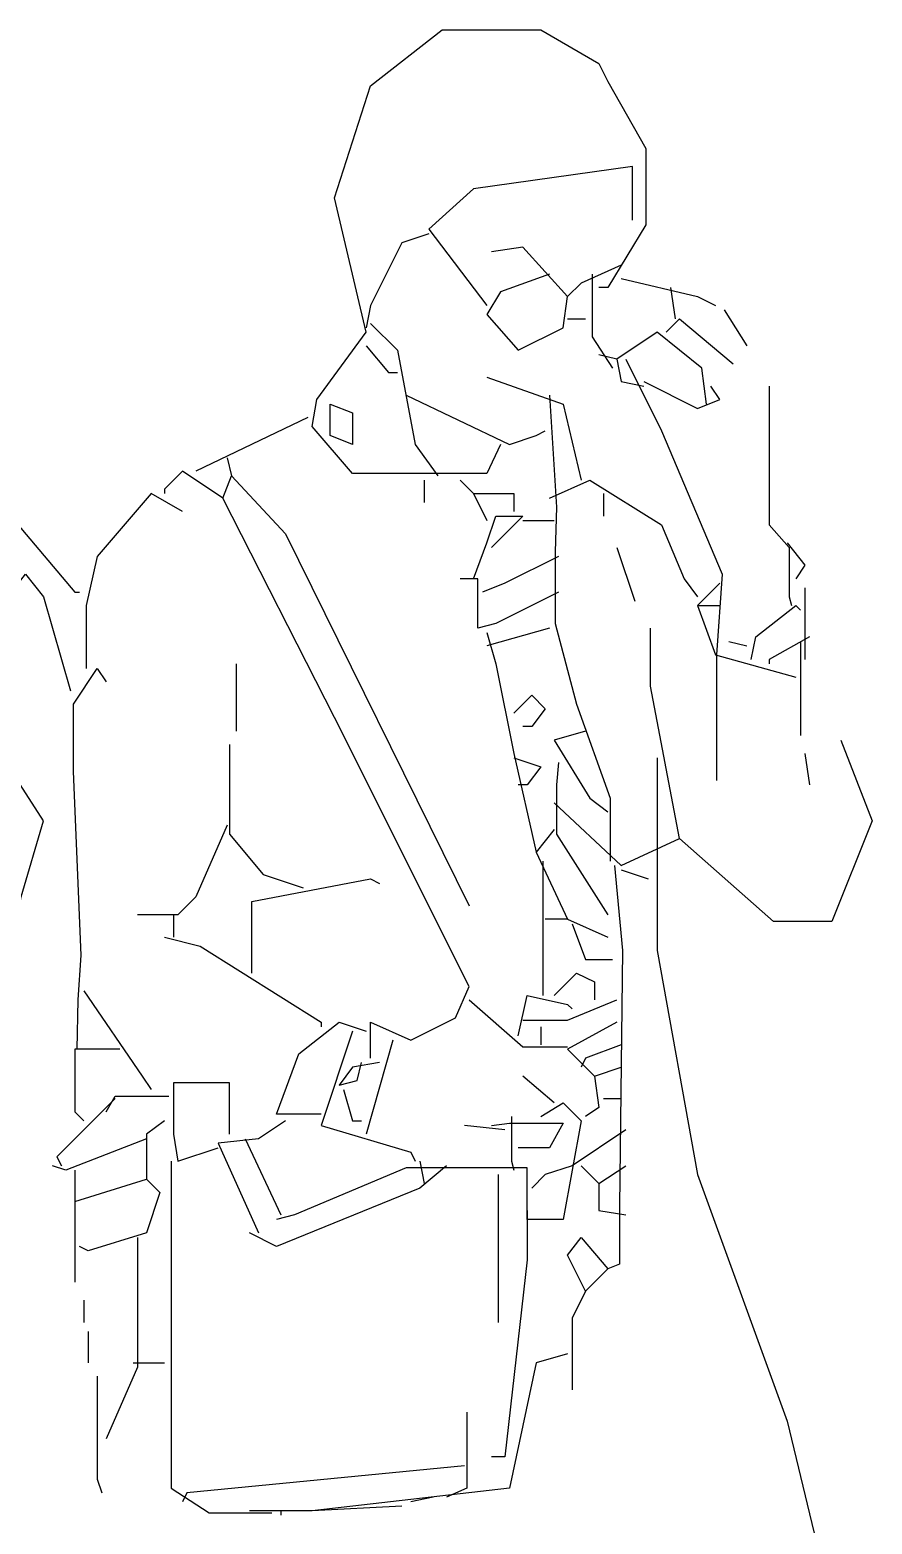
# Model space of a CAD drawing. Header units: millimetres. Extents: x -1583.19 to -1582.07, y 1781.9 to 1783.77.
# Drawn here: x -1582.604 to -1582.07, y 1782.809 to 1783.755 of the extents above; entities that cross this region are included whole.
import ezdxf

# ---------------------------------------------------------------- set-up
doc = ezdxf.new("R2010")
doc.units = ezdxf.units.MM
doc.header["$LTSCALE"] = 10
doc.layers.add('Humanos', color=2, linetype='Continuous')

msp = doc.modelspace()

# ---------------------------------------------------------------- linework, layer by layer
at = {"layer": 'Humanos'}
for points in [[(-1582.30539, 1783.49283), (-1582.31391, 1783.47438), (-1582.39909, 1783.47438), (-1582.42465, 1783.50419), (-1582.42181, 1783.52123), (-1582.39057, 1783.56383), (-1582.41045, 1783.64901), (-1582.38773, 1783.71999), (-1582.3423, 1783.75549), (-1582.27983, 1783.75549), (-1582.24292, 1783.73419), (-1582.23724, 1783.72283), (-1582.21311, 1783.68024), (-1582.21311, 1783.63197), (-1582.23724, 1783.59221), (-1582.24292, 1783.59221)], [(-1582.30539, 1783.49283), (-1582.31391, 1783.47438), (-1582.39909, 1783.47438), (-1582.42465, 1783.50419), (-1582.42181, 1783.52123), (-1582.39057, 1783.56383), (-1582.41045, 1783.64901), (-1582.38773, 1783.71999), (-1582.3423, 1783.75549), (-1582.27983, 1783.75549), (-1582.24292, 1783.73419), (-1582.23724, 1783.72283), (-1582.21311, 1783.68024), (-1582.21311, 1783.63197), (-1582.23724, 1783.59221), (-1582.24292, 1783.59221)], [(-1582.64612, 1783.66321), (-1582.6447, 1783.64617), (-1582.63973, 1783.60073), (-1582.63973, 1783.4758), (-1582.62341, 1783.45593), (-1582.57514, 1783.39913), (-1582.5723, 1783.39913)], [(-1582.64612, 1783.66321), (-1582.6447, 1783.64617), (-1582.63973, 1783.60073), (-1582.63973, 1783.4758), (-1582.62341, 1783.45593), (-1582.57514, 1783.39913), (-1582.5723, 1783.39913)], [(-1582.64612, 1783.66321), (-1582.6447, 1783.64617), (-1582.63973, 1783.60073), (-1582.63973, 1783.4758), (-1582.62341, 1783.45593), (-1582.57514, 1783.39913), (-1582.5723, 1783.39913)], [(-1582.64612, 1783.66321), (-1582.6447, 1783.64617), (-1582.63973, 1783.60073), (-1582.63973, 1783.4758), (-1582.62341, 1783.45593), (-1582.57514, 1783.39913), (-1582.5723, 1783.39913)], [(-1582.22162, 1783.63481), (-1582.22162, 1783.66889), (-1582.32243, 1783.65469), (-1582.35082, 1783.62913), (-1582.31391, 1783.58086)], [(-1582.35082, 1783.62629), (-1582.36786, 1783.62061), (-1582.38773, 1783.58086), (-1582.39057, 1783.56666)], [(-1582.35082, 1783.62629), (-1582.36786, 1783.62061), (-1582.38773, 1783.58086), (-1582.39057, 1783.56666)], [(-1582.35082, 1783.62629), (-1582.36786, 1783.62061), (-1582.38773, 1783.58086), (-1582.39057, 1783.56666)], [(-1582.35082, 1783.62629), (-1582.36786, 1783.62061), (-1582.38773, 1783.58086), (-1582.39057, 1783.56666)], [(-1582.22872, 1783.60641), (-1582.25428, 1783.59505), (-1582.2628, 1783.58654), (-1582.29119, 1783.61777), (-1582.31107, 1783.61493)], [(-1582.27415, 1783.60073), (-1582.30539, 1783.58938), (-1582.31391, 1783.57518), (-1582.29403, 1783.55247), (-1582.26564, 1783.56666), (-1582.2628, 1783.58654)], [(-1582.24718, 1783.60073), (-1582.24718, 1783.56099), (-1582.2344, 1783.54111)], [(-1582.24718, 1783.60073), (-1582.24718, 1783.56099), (-1582.2344, 1783.54111)], [(-1582.22872, 1783.59789), (-1582.18045, 1783.58654), (-1582.1691, 1783.58086)], [(-1582.22872, 1783.59789), (-1582.18045, 1783.58654), (-1582.1691, 1783.58086)], [(-1582.22872, 1783.59789), (-1582.18045, 1783.58654), (-1582.1691, 1783.58086)], [(-1582.19749, 1783.59221), (-1582.19465, 1783.57234)], [(-1582.19749, 1783.59221), (-1582.19465, 1783.57234)], [(-1582.19749, 1783.59221), (-1582.19465, 1783.57234)], [(-1582.19749, 1783.59221), (-1582.19465, 1783.57234)], [(-1582.16342, 1783.57802), (-1582.14922, 1783.55531)], [(-1582.38773, 1783.5695), (-1582.3707, 1783.55247), (-1582.35934, 1783.49283), (-1582.34514, 1783.47296)], [(-1582.2628, 1783.57234), (-1582.25144, 1783.57234)], [(-1582.2628, 1783.57234), (-1582.25144, 1783.57234)], [(-1582.2628, 1783.57234), (-1582.25144, 1783.57234)], [(-1582.2628, 1783.57234), (-1582.25144, 1783.57234)], [(-1582.20033, 1783.56383), (-1582.19181, 1783.57234), (-1582.15774, 1783.54395)], [(-1582.17477, 1783.51839), (-1582.17761, 1783.54111), (-1582.20601, 1783.56383), (-1582.23156, 1783.54679), (-1582.24292, 1783.54963)], [(-1582.39057, 1783.55531), (-1582.37637, 1783.53827), (-1582.3707, 1783.53827)], [(-1582.23156, 1783.54679), (-1582.22872, 1783.53259), (-1582.21453, 1783.52975)], [(-1582.22588, 1783.54679), (-1582.20317, 1783.50135), (-1582.16484, 1783.41049), (-1582.16839, 1783.35938), (-1582.16839, 1783.27987)], [(-1582.31391, 1783.53543), (-1582.26564, 1783.51839), (-1582.25428, 1783.47012)], [(-1582.31391, 1783.53543), (-1582.26564, 1783.51839), (-1582.25428, 1783.47012)], [(-1582.21453, 1783.53259), (-1582.18045, 1783.51555), (-1582.16626, 1783.52123), (-1582.17194, 1783.52975)], [(-1582.21453, 1783.53259), (-1582.18045, 1783.51555), (-1582.16626, 1783.52123), (-1582.17194, 1783.52975)], [(-1582.21453, 1783.53259), (-1582.18045, 1783.51555), (-1582.16626, 1783.52123), (-1582.17194, 1783.52975)], [(-1582.21453, 1783.53259), (-1582.18045, 1783.51555), (-1582.16626, 1783.52123), (-1582.17194, 1783.52975)], [(-1582.21453, 1783.53259), (-1582.18045, 1783.51555), (-1582.16626, 1783.52123), (-1582.17194, 1783.52975)], [(-1582.21453, 1783.53259), (-1582.18045, 1783.51555), (-1582.16626, 1783.52123), (-1582.17194, 1783.52975)], [(-1582.21453, 1783.53259), (-1582.18045, 1783.51555), (-1582.16626, 1783.52123), (-1582.17194, 1783.52975)], [(-1582.21453, 1783.53259), (-1582.18045, 1783.51555), (-1582.16626, 1783.52123), (-1582.17194, 1783.52975)], [(-1582.21453, 1783.53259), (-1582.18045, 1783.51555), (-1582.16626, 1783.52123), (-1582.17194, 1783.52975)], [(-1582.21453, 1783.53259), (-1582.18045, 1783.51555), (-1582.16626, 1783.52123), (-1582.17194, 1783.52975)], [(-1582.21453, 1783.53259), (-1582.18045, 1783.51555), (-1582.16626, 1783.52123), (-1582.17194, 1783.52975)], [(-1582.21453, 1783.53259), (-1582.18045, 1783.51555), (-1582.16626, 1783.52123), (-1582.17194, 1783.52975)], [(-1582.21453, 1783.53259), (-1582.18045, 1783.51555), (-1582.16626, 1783.52123), (-1582.17194, 1783.52975)], [(-1582.21453, 1783.53259), (-1582.18045, 1783.51555), (-1582.16626, 1783.52123), (-1582.17194, 1783.52975)], [(-1582.21453, 1783.53259), (-1582.18045, 1783.51555), (-1582.16626, 1783.52123), (-1582.17194, 1783.52975)], [(-1582.21453, 1783.53259), (-1582.18045, 1783.51555), (-1582.16626, 1783.52123), (-1582.17194, 1783.52975)], [(-1582.21453, 1783.53259), (-1582.18045, 1783.51555), (-1582.16626, 1783.52123), (-1582.17194, 1783.52975)], [(-1582.13502, 1783.52975), (-1582.13502, 1783.44173), (-1582.12225, 1783.42753), (-1582.12225, 1783.39629), (-1582.12083, 1783.39061)], [(-1582.13502, 1783.52975), (-1582.13502, 1783.44173), (-1582.12225, 1783.42753), (-1582.12225, 1783.39629), (-1582.12083, 1783.39061)], [(-1582.13502, 1783.52975), (-1582.13502, 1783.44173), (-1582.12225, 1783.42753), (-1582.12225, 1783.39629), (-1582.12083, 1783.39061)], [(-1582.13502, 1783.52975), (-1582.13502, 1783.44173), (-1582.12225, 1783.42753), (-1582.12225, 1783.39629), (-1582.12083, 1783.39061)], [(-1582.13502, 1783.52975), (-1582.13502, 1783.44173), (-1582.12225, 1783.42753), (-1582.12225, 1783.39629), (-1582.12083, 1783.39061)], [(-1582.36502, 1783.52407), (-1582.29971, 1783.49283), (-1582.28267, 1783.49851), (-1582.27699, 1783.50135)], [(-1582.27415, 1783.52407), (-1582.26989, 1783.45309), (-1582.27061, 1783.42469), (-1582.27061, 1783.37925), (-1582.25712, 1783.32815), (-1582.23582, 1783.26852), (-1582.23582, 1783.22877)], [(-1582.27415, 1783.52407), (-1582.26989, 1783.45309), (-1582.27061, 1783.42469), (-1582.27061, 1783.37925), (-1582.25712, 1783.32815), (-1582.23582, 1783.26852), (-1582.23582, 1783.22877)], [(-1582.27415, 1783.52407), (-1582.26989, 1783.45309), (-1582.27061, 1783.42469), (-1582.27061, 1783.37925), (-1582.25712, 1783.32815), (-1582.23582, 1783.26852), (-1582.23582, 1783.22877)], [(-1582.41329, 1783.51839), (-1582.39909, 1783.51271), (-1582.39909, 1783.49283), (-1582.41329, 1783.49851), (-1582.41329, 1783.51839)], [(-1582.42749, 1783.50987), (-1582.49847, 1783.4758)], [(-1582.4786, 1783.48432), (-1582.47576, 1783.47296)], [(-1582.4786, 1783.48432), (-1582.47576, 1783.47296)], [(-1582.38773, 1783.10383), (-1582.38773, 1783.12655), (-1582.36218, 1783.11519), (-1582.33378, 1783.12939), (-1582.32526, 1783.14926), (-1582.41045, 1783.31963), (-1582.48143, 1783.45877), (-1582.50699, 1783.4758), (-1582.51835, 1783.46444), (-1582.51835, 1783.4616)], [(-1582.38773, 1783.10383), (-1582.38773, 1783.12655), (-1582.36218, 1783.11519), (-1582.33378, 1783.12939), (-1582.32526, 1783.14926), (-1582.41045, 1783.31963), (-1582.48143, 1783.45877), (-1582.50699, 1783.4758), (-1582.51835, 1783.46444), (-1582.51835, 1783.4616)], [(-1582.38773, 1783.10383), (-1582.38773, 1783.12655), (-1582.36218, 1783.11519), (-1582.33378, 1783.12939), (-1582.32526, 1783.14926), (-1582.41045, 1783.31963), (-1582.48143, 1783.45877), (-1582.50699, 1783.4758), (-1582.51835, 1783.46444), (-1582.51835, 1783.4616)], [(-1582.48143, 1783.45877), (-1582.47576, 1783.47296), (-1582.44168, 1783.43605), (-1582.32526, 1783.20037)], [(-1582.48143, 1783.45877), (-1582.47576, 1783.47296), (-1582.44168, 1783.43605), (-1582.32526, 1783.20037)], [(-1582.48143, 1783.45877), (-1582.47576, 1783.47296), (-1582.44168, 1783.43605), (-1582.32526, 1783.20037)], [(-1582.35366, 1783.47012), (-1582.35366, 1783.45593)], [(-1582.35366, 1783.47012), (-1582.35366, 1783.45593)], [(-1582.35366, 1783.47012), (-1582.35366, 1783.45593)], [(-1582.35366, 1783.47012), (-1582.35366, 1783.45593)], [(-1582.35366, 1783.47012), (-1582.35366, 1783.45593)], [(-1582.35366, 1783.47012), (-1582.35366, 1783.45593)], [(-1582.35366, 1783.47012), (-1582.35366, 1783.45593)], [(-1582.35366, 1783.47012), (-1582.35366, 1783.45593)], [(-1582.35366, 1783.47012), (-1582.35366, 1783.45593)], [(-1582.35366, 1783.47012), (-1582.35366, 1783.45593)], [(-1582.35366, 1783.47012), (-1582.35366, 1783.45593)], [(-1582.35366, 1783.47012), (-1582.35366, 1783.45593)], [(-1582.33094, 1783.47012), (-1582.32243, 1783.4616), (-1582.29687, 1783.4616), (-1582.29687, 1783.45025)], [(-1582.33094, 1783.47012), (-1582.32243, 1783.4616), (-1582.29687, 1783.4616), (-1582.29687, 1783.45025)], [(-1582.33094, 1783.47012), (-1582.32243, 1783.4616), (-1582.29687, 1783.4616), (-1582.29687, 1783.45025)], [(-1582.33094, 1783.47012), (-1582.32243, 1783.4616), (-1582.29687, 1783.4616), (-1582.29687, 1783.45025)], [(-1582.33094, 1783.47012), (-1582.32243, 1783.4616), (-1582.29687, 1783.4616), (-1582.29687, 1783.45025)], [(-1582.33094, 1783.47012), (-1582.32243, 1783.4616), (-1582.29687, 1783.4616), (-1582.29687, 1783.45025)], [(-1582.33094, 1783.47012), (-1582.32243, 1783.4616), (-1582.29687, 1783.4616), (-1582.29687, 1783.45025)], [(-1582.27415, 1783.45877), (-1582.2486, 1783.47012), (-1582.20317, 1783.44173), (-1582.18897, 1783.40765), (-1582.18045, 1783.39629)], [(-1582.27415, 1783.45877), (-1582.2486, 1783.47012), (-1582.20317, 1783.44173), (-1582.18897, 1783.40765), (-1582.18045, 1783.39629)], [(-1582.50699, 1783.45025), (-1582.52687, 1783.4616), (-1582.56094, 1783.42185), (-1582.56804, 1783.39061), (-1582.56804, 1783.35087)], [(-1582.50699, 1783.45025), (-1582.52687, 1783.4616), (-1582.56094, 1783.42185), (-1582.56804, 1783.39061), (-1582.56804, 1783.35087)], [(-1582.50699, 1783.45025), (-1582.52687, 1783.4616), (-1582.56094, 1783.42185), (-1582.56804, 1783.39061), (-1582.56804, 1783.35087)], [(-1582.32243, 1783.4616), (-1582.31391, 1783.44457)], [(-1582.32243, 1783.4616), (-1582.31391, 1783.44457)], [(-1582.24008, 1783.4616), (-1582.24008, 1783.44741)], [(-1582.24008, 1783.4616), (-1582.24008, 1783.44741)], [(-1582.32243, 1783.40765), (-1582.31391, 1783.43037), (-1582.30823, 1783.44741), (-1582.29119, 1783.44741), (-1582.31107, 1783.42753)], [(-1582.32243, 1783.40765), (-1582.31391, 1783.43037), (-1582.30823, 1783.44741), (-1582.29119, 1783.44741), (-1582.31107, 1783.42753)], [(-1582.32243, 1783.40765), (-1582.31391, 1783.43037), (-1582.30823, 1783.44741), (-1582.29119, 1783.44741), (-1582.31107, 1783.42753)], [(-1582.32243, 1783.40765), (-1582.31391, 1783.43037), (-1582.30823, 1783.44741), (-1582.29119, 1783.44741), (-1582.31107, 1783.42753)], [(-1582.32243, 1783.40765), (-1582.31391, 1783.43037), (-1582.30823, 1783.44741), (-1582.29119, 1783.44741), (-1582.31107, 1783.42753)], [(-1582.32243, 1783.40765), (-1582.31391, 1783.43037), (-1582.30823, 1783.44741), (-1582.29119, 1783.44741), (-1582.31107, 1783.42753)], [(-1582.29119, 1783.44457), (-1582.27132, 1783.44457)], [(-1582.29119, 1783.44457), (-1582.27132, 1783.44457)], [(-1582.29119, 1783.44457), (-1582.27132, 1783.44457)], [(-1582.29119, 1783.44457), (-1582.27132, 1783.44457)], [(-1582.29119, 1783.44457), (-1582.27132, 1783.44457)], [(-1582.29119, 1783.44457), (-1582.27132, 1783.44457)], [(-1582.29119, 1783.44457), (-1582.27132, 1783.44457)], [(-1582.23156, 1783.42753), (-1582.2202, 1783.39345)], [(-1582.12367, 1783.43037), (-1582.11231, 1783.41617), (-1582.11799, 1783.40765)], [(-1582.12367, 1783.43037), (-1582.11231, 1783.41617), (-1582.11799, 1783.40765)], [(-1582.26848, 1783.42185), (-1582.30255, 1783.40481), (-1582.31675, 1783.39913)], [(-1582.26848, 1783.42185), (-1582.30255, 1783.40481), (-1582.31675, 1783.39913)], [(-1582.26848, 1783.42185), (-1582.30255, 1783.40481), (-1582.31675, 1783.39913)], [(-1582.26848, 1783.42185), (-1582.30255, 1783.40481), (-1582.31675, 1783.39913)], [(-1582.26848, 1783.42185), (-1582.30255, 1783.40481), (-1582.31675, 1783.39913)], [(-1582.54958, 1782.01632), (-1582.51267, 1782.03904), (-1582.58365, 1782.37978), (-1582.58365, 1782.44792), (-1582.60637, 1782.50187), (-1582.63193, 1782.60693), (-1582.62767, 1782.69779), (-1582.62696, 1782.93062), (-1582.62234, 1783.0584), (-1582.62234, 1783.13507), (-1582.60921, 1783.20605), (-1582.59501, 1783.25432), (-1582.6518, 1783.34235), (-1582.65464, 1783.36506), (-1582.61773, 1783.39629), (-1582.60637, 1783.41049), (-1582.59501, 1783.39629), (-1582.57798, 1783.33667)], [(-1582.26848, 1783.39913), (-1582.30823, 1783.37925), (-1582.31959, 1783.37642), (-1582.31959, 1783.40765), (-1582.33094, 1783.40765)], [(-1582.26848, 1783.39913), (-1582.30823, 1783.37925), (-1582.31959, 1783.37642), (-1582.31959, 1783.40765), (-1582.33094, 1783.40765)], [(-1582.16626, 1783.40481), (-1582.18045, 1783.39061), (-1582.1691, 1783.35938), (-1582.11799, 1783.34518)], [(-1582.16626, 1783.40481), (-1582.18045, 1783.39061), (-1582.1691, 1783.35938), (-1582.11799, 1783.34518)], [(-1582.16626, 1783.40481), (-1582.18045, 1783.39061), (-1582.1691, 1783.35938), (-1582.11799, 1783.34518)], [(-1582.11231, 1783.40197), (-1582.11231, 1783.35938), (-1582.11231, 1783.35654)], [(-1582.11231, 1783.40197), (-1582.11231, 1783.35938), (-1582.11231, 1783.35654)], [(-1582.18045, 1783.39061), (-1582.16626, 1783.39061)], [(-1582.18045, 1783.39061), (-1582.16626, 1783.39061)], [(-1582.14638, 1783.35654), (-1582.14354, 1783.37074), (-1582.11799, 1783.39061), (-1582.11515, 1783.38777)], [(-1582.14638, 1783.35654), (-1582.14354, 1783.37074), (-1582.11799, 1783.39061), (-1582.11515, 1783.38777)], [(-1582.14638, 1783.35654), (-1582.14354, 1783.37074), (-1582.11799, 1783.39061), (-1582.11515, 1783.38777)], [(-1582.14638, 1783.35654), (-1582.14354, 1783.37074), (-1582.11799, 1783.39061), (-1582.11515, 1783.38777)], [(-1582.14638, 1783.35654), (-1582.14354, 1783.37074), (-1582.11799, 1783.39061), (-1582.11515, 1783.38777)], [(-1582.27415, 1783.37642), (-1582.31391, 1783.36506)], [(-1582.27415, 1783.37642), (-1582.31391, 1783.36506)], [(-1582.27415, 1783.37642), (-1582.31391, 1783.36506)], [(-1582.31391, 1783.37358), (-1582.30823, 1783.3537), (-1582.29687, 1783.29691), (-1582.28267, 1783.23445)], [(-1582.31391, 1783.37358), (-1582.30823, 1783.3537), (-1582.29687, 1783.29691), (-1582.28267, 1783.23445)], [(-1582.31391, 1783.37358), (-1582.30823, 1783.3537), (-1582.29687, 1783.29691), (-1582.28267, 1783.23445)], [(-1582.31391, 1783.37358), (-1582.30823, 1783.3537), (-1582.29687, 1783.29691), (-1582.28267, 1783.23445)], [(-1582.08959, 1783.30543), (-1582.06972, 1783.25432), (-1582.09527, 1783.19043), (-1582.13218, 1783.19043), (-1582.19181, 1783.24297), (-1582.21027, 1783.33951), (-1582.21027, 1783.37642)], [(-1582.08959, 1783.30543), (-1582.06972, 1783.25432), (-1582.09527, 1783.19043), (-1582.13218, 1783.19043), (-1582.19181, 1783.24297), (-1582.21027, 1783.33951), (-1582.21027, 1783.37642)], [(-1582.08959, 1783.30543), (-1582.06972, 1783.25432), (-1582.09527, 1783.19043), (-1582.13218, 1783.19043), (-1582.19181, 1783.24297), (-1582.21027, 1783.33951), (-1582.21027, 1783.37642)], [(-1582.08959, 1783.30543), (-1582.06972, 1783.25432), (-1582.09527, 1783.19043), (-1582.13218, 1783.19043), (-1582.19181, 1783.24297), (-1582.21027, 1783.33951), (-1582.21027, 1783.37642)], [(-1582.08959, 1783.30543), (-1582.06972, 1783.25432), (-1582.09527, 1783.19043), (-1582.13218, 1783.19043), (-1582.19181, 1783.24297), (-1582.21027, 1783.33951), (-1582.21027, 1783.37642)], [(-1582.08959, 1783.30543), (-1582.06972, 1783.25432), (-1582.09527, 1783.19043), (-1582.13218, 1783.19043), (-1582.19181, 1783.24297), (-1582.21027, 1783.33951), (-1582.21027, 1783.37642)], [(-1582.10947, 1783.37074), (-1582.13502, 1783.35654), (-1582.13502, 1783.3537)], [(-1582.10947, 1783.37074), (-1582.13502, 1783.35654), (-1582.13502, 1783.3537)], [(-1582.16058, 1783.3679), (-1582.14922, 1783.36506)], [(-1582.16058, 1783.3679), (-1582.14922, 1783.36506)], [(-1582.16058, 1783.3679), (-1582.14922, 1783.36506)], [(-1582.16058, 1783.3679), (-1582.14922, 1783.36506)], [(-1582.16058, 1783.3679), (-1582.14922, 1783.36506)], [(-1582.11515, 1783.3679), (-1582.11515, 1783.30827)], [(-1582.11515, 1783.3679), (-1582.11515, 1783.30827)], [(-1582.57372, 1783.10951), (-1582.57301, 1783.14074), (-1582.57123, 1783.16913), (-1582.57602, 1783.28555), (-1582.57602, 1783.32815), (-1582.56094, 1783.35087), (-1582.55526, 1783.34235)], [(-1582.57372, 1783.10951), (-1582.57301, 1783.14074), (-1582.57123, 1783.16913), (-1582.57602, 1783.28555), (-1582.57602, 1783.32815), (-1582.56094, 1783.35087), (-1582.55526, 1783.34235)], [(-1582.57372, 1783.10951), (-1582.57301, 1783.14074), (-1582.57123, 1783.16913), (-1582.57602, 1783.28555), (-1582.57602, 1783.32815), (-1582.56094, 1783.35087), (-1582.55526, 1783.34235)], [(-1582.47292, 1783.3537), (-1582.47292, 1783.31111)], [(-1582.47292, 1783.3537), (-1582.47292, 1783.31111)], [(-1582.47292, 1783.3537), (-1582.47292, 1783.31111)], [(-1582.47292, 1783.3537), (-1582.47292, 1783.31111)], [(-1582.29687, 1783.32247), (-1582.28551, 1783.33383), (-1582.27699, 1783.32531), (-1582.28551, 1783.31395), (-1582.29119, 1783.31395)], [(-1582.47718, 1783.30259), (-1582.47718, 1783.24581), (-1582.45588, 1783.22025), (-1582.43033, 1783.21173)], [(-1582.47718, 1783.30259), (-1582.47718, 1783.24581), (-1582.45588, 1783.22025), (-1582.43033, 1783.21173)], [(-1582.47718, 1783.30259), (-1582.47718, 1783.24581), (-1582.45588, 1783.22025), (-1582.43033, 1783.21173)], [(-1582.47718, 1783.30259), (-1582.47718, 1783.24581), (-1582.45588, 1783.22025), (-1582.43033, 1783.21173)], [(-1582.47718, 1783.30259), (-1582.47718, 1783.24581), (-1582.45588, 1783.22025), (-1582.43033, 1783.21173)], [(-1582.47718, 1783.30259), (-1582.47718, 1783.24581), (-1582.45588, 1783.22025), (-1582.43033, 1783.21173)], [(-1582.25144, 1783.31111), (-1582.27132, 1783.30543), (-1582.2486, 1783.26852), (-1582.23724, 1783.26)], [(-1582.20601, 1783.29407), (-1582.20601, 1783.17197), (-1582.18045, 1783.03001), (-1582.12367, 1782.87383), (-1582.10379, 1782.79149), (-1582.10095, 1782.76878), (-1582.23156, 1782.7418), (-1582.38773, 1782.74109), (-1582.46156, 1782.74216), (-1582.50415, 1782.73843), (-1582.56378, 1782.73843)], [(-1582.29687, 1783.29407), (-1582.27983, 1783.28839), (-1582.28835, 1783.27703), (-1582.29403, 1783.27703)], [(-1582.29687, 1783.29407), (-1582.27983, 1783.28839), (-1582.28835, 1783.27703), (-1582.29403, 1783.27703)], [(-1582.29687, 1783.29407), (-1582.27983, 1783.28839), (-1582.28835, 1783.27703), (-1582.29403, 1783.27703)], [(-1582.29687, 1783.29407), (-1582.27983, 1783.28839), (-1582.28835, 1783.27703), (-1582.29403, 1783.27703)], [(-1582.29687, 1783.29407), (-1582.27983, 1783.28839), (-1582.28835, 1783.27703), (-1582.29403, 1783.27703)], [(-1582.29687, 1783.29407), (-1582.27983, 1783.28839), (-1582.28835, 1783.27703), (-1582.29403, 1783.27703)], [(-1582.29687, 1783.29407), (-1582.27983, 1783.28839), (-1582.28835, 1783.27703), (-1582.29403, 1783.27703)], [(-1582.29687, 1783.29407), (-1582.27983, 1783.28839), (-1582.28835, 1783.27703), (-1582.29403, 1783.27703)], [(-1582.29687, 1783.29407), (-1582.27983, 1783.28839), (-1582.28835, 1783.27703), (-1582.29403, 1783.27703)], [(-1582.11231, 1783.29691), (-1582.10947, 1783.27703)], [(-1582.11231, 1783.29691), (-1582.10947, 1783.27703)], [(-1582.11231, 1783.29691), (-1582.10947, 1783.27703)], [(-1582.11231, 1783.29691), (-1582.10947, 1783.27703)], [(-1582.11231, 1783.29691), (-1582.10947, 1783.27703)], [(-1582.11231, 1783.29691), (-1582.10947, 1783.27703)], [(-1582.11231, 1783.29691), (-1582.10947, 1783.27703)], [(-1582.26848, 1783.29123), (-1582.26989, 1783.27703), (-1582.26989, 1783.24581), (-1582.23724, 1783.19469)], [(-1582.26848, 1783.29123), (-1582.26989, 1783.27703), (-1582.26989, 1783.24581), (-1582.23724, 1783.19469)], [(-1582.27132, 1783.26568), (-1582.22872, 1783.22593), (-1582.19181, 1783.24297)], [(-1582.27132, 1783.26568), (-1582.22872, 1783.22593), (-1582.19181, 1783.24297)], [(-1582.27132, 1783.26568), (-1582.22872, 1783.22593), (-1582.19181, 1783.24297)], [(-1582.4786, 1783.25148), (-1582.49847, 1783.20605), (-1582.50983, 1783.19469), (-1582.53538, 1783.19469)], [(-1582.4786, 1783.25148), (-1582.49847, 1783.20605), (-1582.50983, 1783.19469), (-1582.53538, 1783.19469)], [(-1582.27132, 1783.24864), (-1582.28267, 1783.23445), (-1582.2628, 1783.19185), (-1582.27699, 1783.19185)], [(-1582.27132, 1783.24864), (-1582.28267, 1783.23445), (-1582.2628, 1783.19185), (-1582.27699, 1783.19185)], [(-1582.27132, 1783.24864), (-1582.28267, 1783.23445), (-1582.2628, 1783.19185), (-1582.27699, 1783.19185)], [(-1582.27132, 1783.24864), (-1582.28267, 1783.23445), (-1582.2628, 1783.19185), (-1582.27699, 1783.19185)], [(-1582.27132, 1783.24864), (-1582.28267, 1783.23445), (-1582.2628, 1783.19185), (-1582.27699, 1783.19185)], [(-1582.27841, 1783.22877), (-1582.27841, 1783.14358)], [(-1582.27841, 1783.22877), (-1582.27841, 1783.14358)], [(-1582.46298, 1783.15778), (-1582.46298, 1783.20321), (-1582.38773, 1783.21741), (-1582.38205, 1783.21457)], [(-1582.46298, 1783.15778), (-1582.46298, 1783.20321), (-1582.38773, 1783.21741), (-1582.38205, 1783.21457)], [(-1582.46298, 1783.15778), (-1582.46298, 1783.20321), (-1582.38773, 1783.21741), (-1582.38205, 1783.21457)], [(-1582.23298, 1783.22593), (-1582.22801, 1783.17197), (-1582.22979, 1783.01013), (-1582.22979, 1782.97321), (-1582.23724, 1782.97037)], [(-1582.23298, 1783.22593), (-1582.22801, 1783.17197), (-1582.22979, 1783.01013), (-1582.22979, 1782.97321), (-1582.23724, 1782.97037)], [(-1582.23298, 1783.22593), (-1582.22801, 1783.17197), (-1582.22979, 1783.01013), (-1582.22979, 1782.97321), (-1582.23724, 1782.97037)], [(-1582.23298, 1783.22593), (-1582.22801, 1783.17197), (-1582.22979, 1783.01013), (-1582.22979, 1782.97321), (-1582.23724, 1782.97037)], [(-1582.22872, 1783.22309), (-1582.21169, 1783.21741)], [(-1582.22872, 1783.22309), (-1582.21169, 1783.21741)], [(-1582.22872, 1783.22309), (-1582.21169, 1783.21741)], [(-1582.51267, 1783.19469), (-1582.51267, 1783.18049)], [(-1582.51267, 1783.19469), (-1582.51267, 1783.18049)], [(-1582.2628, 1783.19185), (-1582.23724, 1783.18049)], [(-1582.2628, 1783.19185), (-1582.23724, 1783.18049)], [(-1582.25996, 1783.18901), (-1582.25144, 1783.16629), (-1582.2344, 1783.16629)], [(-1582.25996, 1783.18901), (-1582.25144, 1783.16629), (-1582.2344, 1783.16629)], [(-1582.25996, 1783.18901), (-1582.25144, 1783.16629), (-1582.2344, 1783.16629)], [(-1582.25996, 1783.18901), (-1582.25144, 1783.16629), (-1582.2344, 1783.16629)], [(-1582.51835, 1783.18049), (-1582.49563, 1783.17481), (-1582.41897, 1783.12655), (-1582.41897, 1783.12371)], [(-1582.27132, 1783.14358), (-1582.25712, 1783.15778), (-1582.24576, 1783.1521), (-1582.24576, 1783.14074)], [(-1582.27132, 1783.14358), (-1582.25712, 1783.15778), (-1582.24576, 1783.1521), (-1582.24576, 1783.14074)], [(-1582.56946, 1783.14642), (-1582.53254, 1783.09247), (-1582.52687, 1783.08395)], [(-1582.56946, 1783.14642), (-1582.53254, 1783.09247), (-1582.52687, 1783.08395)], [(-1582.56946, 1783.14642), (-1582.53254, 1783.09247), (-1582.52687, 1783.08395)], [(-1582.29403, 1783.11803), (-1582.28835, 1783.14358), (-1582.2628, 1783.13791), (-1582.25996, 1783.13507)], [(-1582.29403, 1783.11803), (-1582.28835, 1783.14358), (-1582.2628, 1783.13791), (-1582.25996, 1783.13507)], [(-1582.29403, 1783.11803), (-1582.28835, 1783.14358), (-1582.2628, 1783.13791), (-1582.25996, 1783.13507)], [(-1582.32526, 1783.14074), (-1582.29119, 1783.11093), (-1582.2628, 1783.11093)], [(-1582.32526, 1783.14074), (-1582.29119, 1783.11093), (-1582.2628, 1783.11093)], [(-1582.32526, 1783.14074), (-1582.29119, 1783.11093), (-1582.2628, 1783.11093)], [(-1582.32526, 1783.14074), (-1582.29119, 1783.11093), (-1582.2628, 1783.11093)], [(-1582.32526, 1783.14074), (-1582.29119, 1783.11093), (-1582.2628, 1783.11093)], [(-1582.29119, 1783.12797), (-1582.2628, 1783.12797), (-1582.23156, 1783.14074)], [(-1582.29119, 1783.12797), (-1582.2628, 1783.12797), (-1582.23156, 1783.14074)], [(-1582.29119, 1783.12797), (-1582.2628, 1783.12797), (-1582.23156, 1783.14074)], [(-1582.29119, 1783.12797), (-1582.2628, 1783.12797), (-1582.23156, 1783.14074)], [(-1582.29119, 1783.12797), (-1582.2628, 1783.12797), (-1582.23156, 1783.14074)], [(-1582.41897, 1783.06833), (-1582.44736, 1783.06833), (-1582.43316, 1783.10667), (-1582.40761, 1783.12655), (-1582.39057, 1783.12087)], [(-1582.41897, 1783.06833), (-1582.44736, 1783.06833), (-1582.43316, 1783.10667), (-1582.40761, 1783.12655), (-1582.39057, 1783.12087)], [(-1582.41897, 1783.06833), (-1582.44736, 1783.06833), (-1582.43316, 1783.10667), (-1582.40761, 1783.12655), (-1582.39057, 1783.12087)], [(-1582.41897, 1783.06833), (-1582.44736, 1783.06833), (-1582.43316, 1783.10667), (-1582.40761, 1783.12655), (-1582.39057, 1783.12087)], [(-1582.41897, 1783.06833), (-1582.44736, 1783.06833), (-1582.43316, 1783.10667), (-1582.40761, 1783.12655), (-1582.39057, 1783.12087)], [(-1582.41897, 1783.06833), (-1582.44736, 1783.06833), (-1582.43316, 1783.10667), (-1582.40761, 1783.12655), (-1582.39057, 1783.12087)], [(-1582.41897, 1783.06833), (-1582.44736, 1783.06833), (-1582.43316, 1783.10667), (-1582.40761, 1783.12655), (-1582.39057, 1783.12087)], [(-1582.41897, 1783.06833), (-1582.44736, 1783.06833), (-1582.43316, 1783.10667), (-1582.40761, 1783.12655), (-1582.39057, 1783.12087)], [(-1582.41897, 1783.06833), (-1582.44736, 1783.06833), (-1582.43316, 1783.10667), (-1582.40761, 1783.12655), (-1582.39057, 1783.12087)], [(-1582.41897, 1783.06833), (-1582.44736, 1783.06833), (-1582.43316, 1783.10667), (-1582.40761, 1783.12655), (-1582.39057, 1783.12087)], [(-1582.41897, 1783.06833), (-1582.44736, 1783.06833), (-1582.43316, 1783.10667), (-1582.40761, 1783.12655), (-1582.39057, 1783.12087)], [(-1582.41897, 1783.06833), (-1582.44736, 1783.06833), (-1582.43316, 1783.10667), (-1582.40761, 1783.12655), (-1582.39057, 1783.12087)], [(-1582.41897, 1783.06833), (-1582.44736, 1783.06833), (-1582.43316, 1783.10667), (-1582.40761, 1783.12655), (-1582.39057, 1783.12087)], [(-1582.41897, 1783.06833), (-1582.44736, 1783.06833), (-1582.43316, 1783.10667), (-1582.40761, 1783.12655), (-1582.39057, 1783.12087)], [(-1582.27983, 1783.12371), (-1582.27983, 1783.11235)], [(-1582.27983, 1783.12371), (-1582.27983, 1783.11235)], [(-1582.23156, 1783.12655), (-1582.2628, 1783.10951), (-1582.24576, 1783.09247), (-1582.22872, 1783.09815)], [(-1582.23156, 1783.12655), (-1582.2628, 1783.10951), (-1582.24576, 1783.09247), (-1582.22872, 1783.09815)], [(-1582.23156, 1783.12655), (-1582.2628, 1783.10951), (-1582.24576, 1783.09247), (-1582.22872, 1783.09815)], [(-1582.39909, 1783.12087), (-1582.41897, 1783.06123), (-1582.36218, 1783.0442), (-1582.35934, 1783.03852)], [(-1582.37354, 1783.11519), (-1582.39057, 1783.05556)], [(-1582.54674, 1783.10951), (-1582.57514, 1783.10951), (-1582.57514, 1783.06975), (-1582.56946, 1783.06407)], [(-1582.54674, 1783.10951), (-1582.57514, 1783.10951), (-1582.57514, 1783.06975), (-1582.56946, 1783.06407)], [(-1582.54674, 1783.10951), (-1582.57514, 1783.10951), (-1582.57514, 1783.06975), (-1582.56946, 1783.06407)], [(-1582.54674, 1783.10951), (-1582.57514, 1783.10951), (-1582.57514, 1783.06975), (-1582.56946, 1783.06407)], [(-1582.54674, 1783.10951), (-1582.57514, 1783.10951), (-1582.57514, 1783.06975), (-1582.56946, 1783.06407)], [(-1582.54674, 1783.10951), (-1582.57514, 1783.10951), (-1582.57514, 1783.06975), (-1582.56946, 1783.06407)], [(-1582.22872, 1783.11235), (-1582.25144, 1783.10383), (-1582.25428, 1783.09815)], [(-1582.38205, 1783.10099), (-1582.39909, 1783.09815), (-1582.40761, 1783.08679), (-1582.39625, 1783.08963), (-1582.39341, 1783.10099)], [(-1582.47718, 1783.05556), (-1582.47718, 1783.08821), (-1582.51267, 1783.08821), (-1582.51267, 1783.05556), (-1582.50983, 1783.03852), (-1582.48427, 1783.04704)], [(-1582.47718, 1783.05556), (-1582.47718, 1783.08821), (-1582.51267, 1783.08821), (-1582.51267, 1783.05556), (-1582.50983, 1783.03852), (-1582.48427, 1783.04704)], [(-1582.47718, 1783.05556), (-1582.47718, 1783.08821), (-1582.51267, 1783.08821), (-1582.51267, 1783.05556), (-1582.50983, 1783.03852), (-1582.48427, 1783.04704)], [(-1582.27132, 1783.07543), (-1582.29119, 1783.09247)], [(-1582.27132, 1783.07543), (-1582.29119, 1783.09247)], [(-1582.24576, 1783.09247), (-1582.24292, 1783.07259), (-1582.25144, 1783.06691)], [(-1582.24576, 1783.09247), (-1582.24292, 1783.07259), (-1582.25144, 1783.06691)], [(-1582.54958, 1783.07827), (-1582.58649, 1783.04136), (-1582.58365, 1783.03568)], [(-1582.55526, 1783.06975), (-1582.54958, 1783.07969), (-1582.51551, 1783.07969)], [(-1582.27983, 1783.06691), (-1582.26564, 1783.07543), (-1582.25428, 1783.06407), (-1582.26564, 1783.00161), (-1582.28835, 1783.00161), (-1582.28835, 1783.03426), (-1582.36502, 1783.03426), (-1582.436, 1783.00445), (-1582.44736, 1783.00161)], [(-1582.27983, 1783.06691), (-1582.26564, 1783.07543), (-1582.25428, 1783.06407), (-1582.26564, 1783.00161), (-1582.28835, 1783.00161), (-1582.28835, 1783.03426), (-1582.36502, 1783.03426), (-1582.436, 1783.00445), (-1582.44736, 1783.00161)], [(-1582.40477, 1783.08395), (-1582.39909, 1783.06407), (-1582.39341, 1783.06407)], [(-1582.40477, 1783.08395), (-1582.39909, 1783.06407), (-1582.39341, 1783.06407)], [(-1582.40477, 1783.08395), (-1582.39909, 1783.06407), (-1582.39341, 1783.06407)], [(-1582.24008, 1783.07827), (-1582.22872, 1783.07827)], [(-1582.24008, 1783.07827), (-1582.22872, 1783.07827)], [(-1582.29829, 1783.06691), (-1582.29829, 1783.03852), (-1582.29687, 1783.03285)], [(-1582.29829, 1783.06691), (-1582.29829, 1783.03852), (-1582.29687, 1783.03285)], [(-1582.29829, 1783.06691), (-1582.29829, 1783.03852), (-1582.29687, 1783.03285)], [(-1582.29829, 1783.06691), (-1582.29829, 1783.03852), (-1582.29687, 1783.03285)], [(-1582.29829, 1783.06691), (-1582.29829, 1783.03852), (-1582.29687, 1783.03285)], [(-1582.29829, 1783.06691), (-1582.29829, 1783.03852), (-1582.29687, 1783.03285)], [(-1582.29829, 1783.06691), (-1582.29829, 1783.03852), (-1582.29687, 1783.03285)], [(-1582.29829, 1783.06691), (-1582.29829, 1783.03852), (-1582.29687, 1783.03285)], [(-1582.29829, 1783.06691), (-1582.29829, 1783.03852), (-1582.29687, 1783.03285)], [(-1582.51835, 1783.06407), (-1582.5297, 1783.05556), (-1582.5297, 1783.02717)], [(-1582.51835, 1783.06407), (-1582.5297, 1783.05556), (-1582.5297, 1783.02717)], [(-1582.51835, 1783.06407), (-1582.5297, 1783.05556), (-1582.5297, 1783.02717)], [(-1582.44168, 1783.06407), (-1582.45872, 1783.05272), (-1582.48427, 1783.04988), (-1582.45872, 1782.99309)], [(-1582.30255, 1783.0584), (-1582.3281, 1783.06123)], [(-1582.30255, 1783.0584), (-1582.3281, 1783.06123)], [(-1582.31107, 1783.06123), (-1582.29971, 1783.06265), (-1582.26564, 1783.06265), (-1582.27415, 1783.04704), (-1582.29403, 1783.04704)], [(-1582.22588, 1783.0584), (-1582.25996, 1783.03568), (-1582.27699, 1783.03001), (-1582.28551, 1783.02149)], [(-1582.5297, 1783.05272), (-1582.58081, 1783.03285), (-1582.58933, 1783.03568)], [(-1582.46724, 1783.05272), (-1582.44452, 1783.00445)], [(-1582.46724, 1783.05272), (-1582.44452, 1783.00445)], [(-1582.46724, 1783.05272), (-1582.44452, 1783.00445)], [(-1582.51409, 1783.03852), (-1582.51409, 1782.83124), (-1582.48995, 1782.81563), (-1582.4502, 1782.81563)], [(-1582.3565, 1783.03852), (-1582.35366, 1783.02433)], [(-1582.3565, 1783.03852), (-1582.35366, 1783.02433)], [(-1582.57514, 1783.03285), (-1582.57514, 1782.96185)], [(-1582.57514, 1783.03285), (-1582.57514, 1782.96185)], [(-1582.57514, 1783.03285), (-1582.57514, 1782.96185)], [(-1582.33946, 1783.03568), (-1582.3565, 1783.02149), (-1582.44736, 1782.98457), (-1582.4644, 1782.99309)], [(-1582.33946, 1783.03568), (-1582.3565, 1783.02149), (-1582.44736, 1782.98457), (-1582.4644, 1782.99309)], [(-1582.33946, 1783.03568), (-1582.3565, 1783.02149), (-1582.44736, 1782.98457), (-1582.4644, 1782.99309)], [(-1582.30681, 1783.03001), (-1582.30681, 1782.9363)], [(-1582.25428, 1783.03568), (-1582.24292, 1783.02433), (-1582.22588, 1783.03568)], [(-1582.25428, 1783.03568), (-1582.24292, 1783.02433), (-1582.22588, 1783.03568)], [(-1582.57514, 1783.01297), (-1582.5297, 1783.02717), (-1582.52119, 1783.01865), (-1582.5297, 1782.99309), (-1582.56662, 1782.98173), (-1582.5723, 1782.98457)], [(-1582.57514, 1783.01297), (-1582.5297, 1783.02717), (-1582.52119, 1783.01865), (-1582.5297, 1782.99309), (-1582.56662, 1782.98173), (-1582.5723, 1782.98457)], [(-1582.57514, 1783.01297), (-1582.5297, 1783.02717), (-1582.52119, 1783.01865), (-1582.5297, 1782.99309), (-1582.56662, 1782.98173), (-1582.5723, 1782.98457)], [(-1582.57514, 1783.01297), (-1582.5297, 1783.02717), (-1582.52119, 1783.01865), (-1582.5297, 1782.99309), (-1582.56662, 1782.98173), (-1582.5723, 1782.98457)], [(-1582.24292, 1783.02433), (-1582.24292, 1783.00729), (-1582.22588, 1783.00445)], [(-1582.24292, 1783.02433), (-1582.24292, 1783.00729), (-1582.22588, 1783.00445)], [(-1582.24292, 1783.02433), (-1582.24292, 1783.00729), (-1582.22588, 1783.00445)], [(-1582.24292, 1783.02433), (-1582.24292, 1783.00729), (-1582.22588, 1783.00445)], [(-1582.24292, 1783.02433), (-1582.24292, 1783.00729), (-1582.22588, 1783.00445)], [(-1582.24292, 1783.02433), (-1582.24292, 1783.00729), (-1582.22588, 1783.00445)], [(-1582.28835, 1783.00729), (-1582.28835, 1782.97605), (-1582.30255, 1782.85112), (-1582.31107, 1782.85112)], [(-1582.53538, 1782.99025), (-1582.53538, 1782.90791), (-1582.55526, 1782.86248)], [(-1582.53538, 1782.99025), (-1582.53538, 1782.90791), (-1582.55526, 1782.86248)], [(-1582.23724, 1782.97037), (-1582.25144, 1782.95618), (-1582.2628, 1782.97889), (-1582.25428, 1782.99025), (-1582.23724, 1782.97037)], [(-1582.23724, 1782.97037), (-1582.25144, 1782.95618), (-1582.2628, 1782.97889), (-1582.25428, 1782.99025), (-1582.23724, 1782.97037)], [(-1582.23724, 1782.97037), (-1582.25144, 1782.95618), (-1582.2628, 1782.97889), (-1582.25428, 1782.99025), (-1582.23724, 1782.97037)], [(-1582.25144, 1782.95618), (-1582.25996, 1782.93914), (-1582.25996, 1782.89371)], [(-1582.25144, 1782.95618), (-1582.25996, 1782.93914), (-1582.25996, 1782.89371)], [(-1582.25144, 1782.95618), (-1582.25996, 1782.93914), (-1582.25996, 1782.89371)], [(-1582.25144, 1782.95618), (-1582.25996, 1782.93914), (-1582.25996, 1782.89371)], [(-1582.25144, 1782.95618), (-1582.25996, 1782.93914), (-1582.25996, 1782.89371)], [(-1582.25144, 1782.95618), (-1582.25996, 1782.93914), (-1582.25996, 1782.89371)], [(-1582.56946, 1782.9505), (-1582.56946, 1782.9363)], [(-1582.56946, 1782.9505), (-1582.56946, 1782.9363)], [(-1582.56946, 1782.9505), (-1582.56946, 1782.9363)], [(-1582.56946, 1782.9505), (-1582.56946, 1782.9363)], [(-1582.56662, 1782.93062), (-1582.56662, 1782.91075)], [(-1582.56662, 1782.93062), (-1582.56662, 1782.91075)], [(-1582.2628, 1782.91643), (-1582.28267, 1782.91075), (-1582.29971, 1782.83124), (-1582.42465, 1782.81705), (-1582.44452, 1782.81705), (-1582.44452, 1782.81421)], [(-1582.2628, 1782.91643), (-1582.28267, 1782.91075), (-1582.29971, 1782.83124), (-1582.42465, 1782.81705), (-1582.44452, 1782.81705), (-1582.44452, 1782.81421)], [(-1582.53822, 1782.91075), (-1582.51835, 1782.91075)], [(-1582.53822, 1782.91075), (-1582.51835, 1782.91075)], [(-1582.53822, 1782.91075), (-1582.51835, 1782.91075)], [(-1582.56094, 1782.90223), (-1582.56094, 1782.83692), (-1582.5581, 1782.8284)], [(-1582.32668, 1782.87951), (-1582.32668, 1782.83124), (-1582.33946, 1782.82556)], [(-1582.32668, 1782.87951), (-1582.32668, 1782.83124), (-1582.33946, 1782.82556)], [(-1582.32668, 1782.87951), (-1582.32668, 1782.83124), (-1582.33946, 1782.82556)], [(-1582.32668, 1782.87951), (-1582.32668, 1782.83124), (-1582.33946, 1782.82556)], [(-1582.32668, 1782.87951), (-1582.32668, 1782.83124), (-1582.33946, 1782.82556)], [(-1582.3281, 1782.84544), (-1582.50415, 1782.8284), (-1582.50699, 1782.82272)], [(-1582.3281, 1782.84544), (-1582.50415, 1782.8284), (-1582.50699, 1782.82272)], [(-1582.3281, 1782.84544), (-1582.50415, 1782.8284), (-1582.50699, 1782.82272)], [(-1582.3281, 1782.84544), (-1582.50415, 1782.8284), (-1582.50699, 1782.82272)], [(-1582.3281, 1782.84544), (-1582.50415, 1782.8284), (-1582.50699, 1782.82272)], [(-1582.3281, 1782.84544), (-1582.50415, 1782.8284), (-1582.50699, 1782.82272)], [(-1582.36786, 1782.81989), (-1582.42465, 1782.81705), (-1582.4644, 1782.81705), (-1582.4644, 1782.81705)], [(-1582.34798, 1782.82556), (-1582.36218, 1782.82272)], [(-1582.34798, 1782.82556), (-1582.36218, 1782.82272)], [(-1582.34798, 1782.82556), (-1582.36218, 1782.82272)]]:
    msp.add_lwpolyline(points, dxfattribs=at)

doc.saveas('drawing.dxf')
